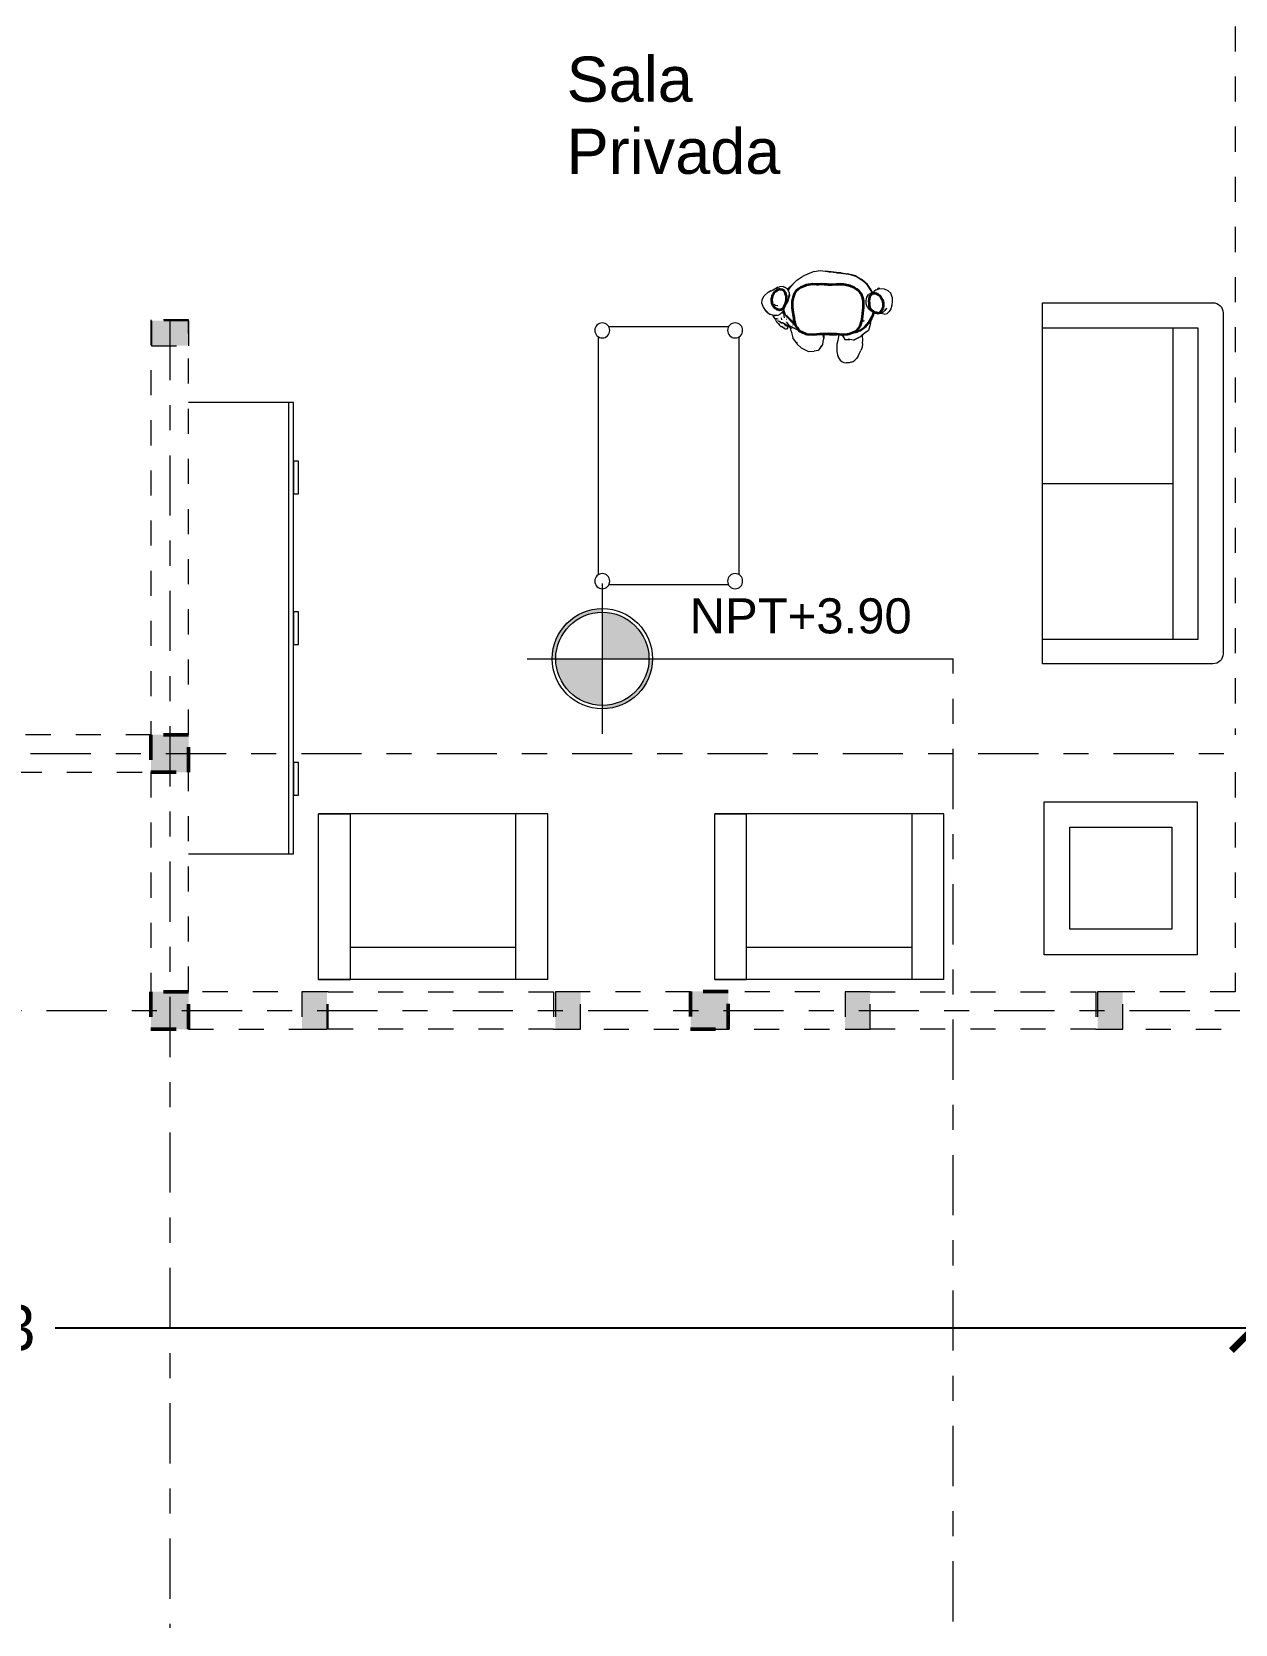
# Model space of a CAD drawing. Header units: millimetres. Extents: x -9559 to 23034, y -7226 to 22400.
# Drawn here: x 275.08 to 279.88, y 37.11 to 43.46 of the extents above; entities that cross this region are included whole.
import ezdxf

# ---------------------------------------------------------------- set-up
doc = ezdxf.new("R2010")
doc.units = ezdxf.units.MM
doc.header["$LTSCALE"] = 0.02
doc.linetypes.add('ACAD_ISO10W100', pattern=[18, 12, -3, 0, -3])
doc.linetypes.add('DASHED2', pattern=[0.375, 0.25, -0.125])
for name, color, linetype, lineweight in [('A-ANNO-DIMS', 251, 'Continuous', 9), ('A-GENM', 255, 'Continuous', 5), ('A-Mueble cocina 2', 255, 'Continuous', 9), ('A-Mueble cocina 4- Habitaciones', 9, 'Continuous', 9), ('G-ANNO-DIMS', 252, 'Continuous', 15), ('G-IMPT', 8, 'Continuous', 9), ('S-GRID', 253, 'ACAD_ISO10W100', 5)]:
    doc.layers.add(name, color=color, linetype=linetype, lineweight=lineweight)
doc.layers.add('IH-PLANO BASE', color=250, linetype='DASHED2', lineweight=5, transparency=0.55)
doc.styles.add('Arial_3', font='arial.ttf', dxfattribs={"height": 0.18})
doc.styles.add('Arial_4', font='arial.ttf', dxfattribs={"height": 0.105})
doc.styles.get("Standard").update_dxf_attribs({"font": 'GOTHIC.TTF'})
doc.dimstyles.get("Standard").update_dxf_attribs({"dimtxt": 0.18, "dimasz": 0.18, "dimexe": 0.18, "dimexo": 0.0625, "dimgap": 0.09, "dimtad": 0, "dimzin": 3, "dimdsep": 46, "dimtxsty": 'Standard', "dimblk": 'ARCHTICK', "dimcen": 0.09, "dimadec": 0, "dimazin": 0, "dimtfac": 1, "dimtofl": 0, "dimtmove": 0, "dimatfit": 3, "dimldrblk": 'ARCHTICK', "dimfxl": 1, "dimtolj": 1, "dimtzin": 0, "dimarcsym": 0})

# ---------------------------------------------------------------- blocks, each defined once
blk = doc.blocks.new('Mesa-Café - 0610 x 0610 x 0610 mm-147556-Nivel 2')
at = {"layer": 'A-Mueble cocina 4- Habitaciones'}
for p, q in [((-0.2867, -0.2098), (-0.2867, 0.4002)), ((-0.2867, 0.4002), (0.3233, 0.4002)), ((0.3233, 0.4002), (0.3233, -0.2098)), ((-0.1851, -0.1082), (-0.1851, 0.2986)), ((-0.1851, 0.2986), (0.2217, 0.2986)), ((0.2217, 0.2986), (0.2217, -0.1082)), ((0.2217, -0.1082), (-0.1851, -0.1082)), ((0.3233, -0.2098), (-0.2867, -0.2098))]:
    blk.add_line(p, q, dxfattribs=at)
blk = doc.blocks.new('Silla-Corbu - Silla-Corbu-147546-Nivel 2')
at = {"layer": 'A-Mueble cocina 4- Habitaciones'}
for p, q in [((0.1162, 0.797), (0.1162, 0.1366)), ((0.1162, 0.797), (0.2432, 0.797)), ((0.1162, 0.797), (0.1162, 0.1366)), ((0.1162, 0.797), (1.0306, 0.797)), ((0.2432, 0.797), (0.2432, 0.67)), ((0.2432, 0.797), (0.9036, 0.797)), ((0.2432, 0.797), (0.2432, 0.1366)), ((0.9036, 0.797), (0.9036, 0.67)), ((0.9036, 0.797), (0.9036, 0.1366)), ((1.0306, 0.797), (0.9036, 0.797)), ((1.0306, 0.797), (1.0306, 0.1366)), ((1.0306, 0.797), (1.0306, 0.1366)), ((0.2432, 0.67), (0.9036, 0.67)), ((0.1162, 0.1366), (0.2432, 0.1366)), ((0.1162, 0.1366), (1.0306, 0.1366)), ((1.0306, 0.1366), (0.9036, 0.1366))]:
    blk.add_line(p, q, dxfattribs=at)
blk = doc.blocks.new('Cómoda - 4 puertas - 1800 x 400 x 400 mm-147548-Nivel 2')
at = {"layer": 'A-Mueble cocina 4- Habitaciones'}
for p, q in [((-1, 0), (-1, -0.418)), ((0.8, -0.418), (0.8, 0)), ((-1, -0.4), (0.8, -0.4)), ((-1, -0.418), (0.8, -0.418)), ((-0.636, -0.418), (-0.766, -0.418)), ((-0.766, -0.418), (-0.766, -0.438)), ((-0.766, -0.418), (-0.766, -0.438)), ((-0.766, -0.438), (-0.636, -0.438)), ((-0.766, -0.438), (-0.636, -0.438)), ((-0.636, -0.438), (-0.636, -0.418)), ((-0.636, -0.438), (-0.636, -0.418)), ((-0.035, -0.418), (-0.165, -0.418)), ((-0.165, -0.418), (-0.165, -0.438)), ((-0.165, -0.418), (-0.165, -0.438)), ((-0.165, -0.438), (-0.035, -0.438)), ((-0.165, -0.438), (-0.035, -0.438)), ((-0.035, -0.438), (-0.035, -0.418)), ((-0.035, -0.438), (-0.035, -0.418)), ((0.566, -0.418), (0.436, -0.418)), ((0.436, -0.418), (0.436, -0.438)), ((0.436, -0.418), (0.436, -0.438)), ((0.436, -0.438), (0.566, -0.438)), ((0.436, -0.438), (0.566, -0.438)), ((0.566, -0.438), (0.566, -0.418)), ((0.566, -0.438), (0.566, -0.418))]:
    blk.add_line(p, q, dxfattribs=at)
blk = doc.blocks.new('Mesa - Cristal y estructura tubular - Mesa - Cristal y estructura tubular-147558-Nivel 2')
at = {"layer": 'A-Mueble cocina 4- Habitaciones'}
for p, q in [((-0.4587, 0.3191), (0.4893, 0.3191)), ((-0.4997, -0.1999), (-0.4997, 0.2781)), ((0.5303, 0.2781), (0.5303, -0.1999)), ((0.4893, -0.2409), (-0.4587, -0.2409))]:
    blk.add_line(p, q, dxfattribs=at)
for centre, start, end in [((-0.4847, 0.3041), 360, 180), ((0.5153, 0.3041), 0, 180), ((-0.4847, 0.3041), 180, 360), ((0.5153, 0.3041), 180, 360), ((-0.4847, -0.2259), 0, 180), ((-0.4847, -0.2259), 180, 0), ((0.5153, -0.2259), 0, 180), ((0.5153, -0.2259), 180, 360)]:
    blk.add_arc(centre, 0.03, start, end, dxfattribs=at)
blk = doc.blocks.new('Female Figure 2 - 01skin_DXF-324356-Nivel 2')
at = {"layer": 'G-IMPT'}
for p, q in [((0.1939, -0.7612), (0.1931, -0.7621)), ((0.1939, -0.7612), (0.1962, -0.7611)), ((0.1975, -0.7612), (0.1962, -0.7611)), ((0.1987, -0.762), (0.1975, -0.7612)), ((0.1987, -0.762), (0.1981, -0.7616)), ((0.1998, -0.7624), (0.1981, -0.7616)), ((0.1914, -0.7645), (0.1913, -0.7652)), ((0.1914, -0.7645), (0.1931, -0.7621)), ((0.1987, -0.7622), (0.199, -0.7625)), ((-0.2264, -0.8685), (-0.2205, -0.8776)), ((-0.2262, -0.8682), (-0.2242, -0.8712)), ((-0.2258, -0.8692), (-0.2237, -0.873)), ((-0.2183, -0.881), (-0.2242, -0.8712)), ((-0.2237, -0.873), (-0.2201, -0.8787)), ((-0.2183, -0.881), (-0.2205, -0.8776)), ((-0.2199, -0.8707), (-0.2202, -0.8697)), ((-0.2199, -0.8707), (-0.2201, -0.8697)), ((-0.2201, -0.8787), (-0.2163, -0.8846)), ((-0.2163, -0.8846), (-0.2116, -0.8943)), ((-0.2085, -0.8842), (-0.2138, -0.8826)), ((-0.2138, -0.8826), (-0.2131, -0.883)), ((-0.2085, -0.8842), (-0.2131, -0.883)), ((-0.2071, -0.8838), (-0.2103, -0.8832)), ((-0.2103, -0.8832), (-0.2089, -0.8835)), ((-0.2042, -0.8842), (-0.2066, -0.8838)), ((-0.1902, -0.8866), (-0.1909, -0.8785)), ((-0.1901, -0.8866), (-0.1909, -0.8785)), ((-0.189, -0.8567), (-0.1847, -0.862)), ((-0.1825, -0.865), (-0.1847, -0.862)), ((-0.1723, -0.8837), (-0.1715, -0.8848)), ((-0.2116, -0.8943), (-0.2105, -0.8957)), ((-0.2059, -0.9006), (-0.2105, -0.8957)), ((-0.1999, -0.8939), (-0.2067, -0.8911)), ((-0.2067, -0.8911), (-0.2034, -0.8924)), ((-0.2036, -0.9029), (-0.2059, -0.9006)), ((-0.2036, -0.9029), (-0.1993, -0.9046)), ((-0.1998, -0.9057), (-0.2033, -0.9015)), ((-0.2024, -0.9027), (-0.2033, -0.9015)), ((-0.2024, -0.9027), (-0.2014, -0.9046)), ((-0.201, -0.9045), (-0.2023, -0.9033)), ((-0.2023, -0.9033), (-0.1993, -0.9046)), ((-0.2014, -0.9046), (-0.2004, -0.9067)), ((-0.1998, -0.9057), (-0.201, -0.9045)), ((-0.2004, -0.9067), (-0.1998, -0.9078)), ((-0.1999, -0.8939), (-0.1957, -0.893)), ((-0.1999, -0.8939), (-0.1986, -0.8942)), ((-0.1999, -0.8939), (-0.1949, -0.8956)), ((-0.1954, -0.9125), (-0.1998, -0.9078)), ((-0.1986, -0.8942), (-0.1957, -0.893)), ((-0.194, -0.9132), (-0.1954, -0.9125)), ((-0.1949, -0.8956), (-0.1885, -0.8977)), ((-0.194, -0.9132), (-0.1923, -0.9141)), ((-0.1915, -0.8967), (-0.1926, -0.9017)), ((-0.1915, -0.8967), (-0.1926, -0.9017)), ((-0.1897, -0.915), (-0.1923, -0.9141)), ((-0.1858, -0.9171), (-0.1897, -0.915)), ((-0.1885, -0.8977), (-0.1847, -0.8991)), ((-0.1871, -0.9161), (-0.1883, -0.915)), ((-0.1847, -0.9181), (-0.1883, -0.915)), ((-0.1881, -0.8988), (-0.186, -0.8997)), ((-0.1881, -0.8988), (-0.1848, -0.9001)), ((-0.1877, -0.898), (-0.1857, -0.9005)), ((-0.1875, -0.8981), (-0.1857, -0.9005)), ((-0.1873, -0.8982), (-0.1857, -0.9005)), ((-0.1864, -0.9167), (-0.1871, -0.9161)), ((-0.187, -0.8993), (-0.186, -0.8997)), ((-0.1866, -0.9002), (-0.1854, -0.9017)), ((-0.1865, -0.9), (-0.1843, -0.9024)), ((-0.1838, -0.9188), (-0.1864, -0.9167)), ((-0.1858, -0.9008), (-0.1843, -0.9024)), ((-0.1847, -0.9181), (-0.1858, -0.9171)), ((-0.1854, -0.9017), (-0.1857, -0.9005)), ((-0.1848, -0.9001), (-0.1814, -0.9021)), ((-0.1847, -0.8991), (-0.1811, -0.9009)), ((-0.1838, -0.9188), (-0.1831, -0.9192)), ((-0.1831, -0.9192), (-0.1821, -0.9198)), ((-0.1821, -0.9198), (-0.1812, -0.9202)), ((-0.1784, -0.9061), (-0.1814, -0.9021)), ((-0.1814, -0.9021), (-0.1767, -0.9085)), ((-0.1814, -0.9021), (-0.1791, -0.9049)), ((-0.1812, -0.9202), (-0.1804, -0.9206)), ((-0.1811, -0.9009), (-0.1781, -0.9026)), ((-0.1804, -0.9206), (-0.1762, -0.9224)), ((-0.1794, -0.9059), (-0.1768, -0.9076)), ((-0.1794, -0.9059), (-0.1779, -0.907)), ((-0.1767, -0.9085), (-0.1791, -0.9049)), ((-0.1773, -0.9072), (-0.1786, -0.9066)), ((-0.1786, -0.9066), (-0.1768, -0.9076)), ((-0.1784, -0.9061), (-0.1767, -0.9085)), ((-0.1773, -0.916), (-0.1783, -0.9158)), ((-0.1781, -0.9026), (-0.1752, -0.9045)), ((-0.1779, -0.907), (-0.1761, -0.9094)), ((-0.1773, -0.9072), (-0.1752, -0.9082)), ((-0.1773, -0.916), (-0.1762, -0.9165)), ((-0.1767, -0.9085), (-0.1761, -0.9094)), ((-0.1762, -0.9224), (-0.1729, -0.9234)), ((-0.1752, -0.9045), (-0.1722, -0.907)), ((-0.1725, -0.9099), (-0.1752, -0.9082)), ((-0.1707, -0.924), (-0.1729, -0.9234)), ((-0.1725, -0.9099), (-0.1698, -0.912)), ((-0.1722, -0.907), (-0.1691, -0.9088)), ((-0.1698, -0.9238), (-0.1707, -0.924)), ((-0.1698, -0.912), (-0.167, -0.9152)), ((-0.1698, -0.9238), (-0.1687, -0.9232)), ((-0.1691, -0.9088), (-0.1667, -0.9108)), ((-0.1687, -0.9224), (-0.1667, -0.9205)), ((-0.1687, -0.9224), (-0.1681, -0.9214)), ((-0.1687, -0.9232), (-0.1681, -0.9214)), ((-0.1659, -0.9102), (-0.1671, -0.9091)), ((-0.1634, -0.9127), (-0.1671, -0.9091)), ((-0.167, -0.9152), (-0.1666, -0.9179)), ((-0.1648, -0.9117), (-0.1667, -0.9108)), ((-0.1667, -0.9205), (-0.1666, -0.9179)), ((-0.1624, -0.9132), (-0.1659, -0.9102)), ((-0.1649, -0.9112), (-0.1659, -0.9102)), ((-0.1659, -0.9102), (-0.1634, -0.9127)), ((-0.1624, -0.9132), (-0.1649, -0.9112)), ((-0.1613, -0.914), (-0.1649, -0.9112)), ((-0.1649, -0.9112), (-0.1634, -0.9125)), ((-0.1634, -0.9127), (-0.1648, -0.9117)), ((-0.1613, -0.914), (-0.1634, -0.9125)), ((-0.1634, -0.9125), (-0.1619, -0.9139)), ((-0.1634, -0.9125), (-0.16, -0.9146)), ((-0.1624, -0.9132), (-0.1634, -0.9127)), ((-0.1589, -0.9136), (-0.1634, -0.9127)), ((-0.1597, -0.9136), (-0.1634, -0.9127)), ((-0.1624, -0.9132), (-0.1613, -0.914)), ((-0.1619, -0.9139), (-0.16, -0.9159)), ((-0.1613, -0.914), (-0.16, -0.9146)), ((-0.16, -0.9159), (-0.1583, -0.9175)), ((-0.1589, -0.9136), (-0.1597, -0.9136)), ((-0.1583, -0.9175), (-0.1566, -0.9189)), ((-0.155, -0.92), (-0.1566, -0.9189)), ((-0.153, -0.9151), (-0.1555, -0.9179)), ((-0.1555, -0.9179), (-0.1554, -0.9177)), ((-0.1535, -0.9151), (-0.1526, -0.9148)), ((-0.1535, -0.9151), (-0.1526, -0.9148)), ((-0.1484, -0.9211), (-0.1512, -0.9214)), ((-0.1484, -0.9211), (-0.1507, -0.9213)), ((-0.1473, -0.9061), (-0.1456, -0.9077)), ((-0.1447, -0.9201), (-0.1453, -0.9204)), ((-0.1416, -0.9183), (-0.1447, -0.9201))]:
    blk.add_line(p, q, dxfattribs=at)
blk = doc.blocks.new('Female Figure 2 - Female Figure 2-324639-Nivel 2')
at = {"layer": 'A-GENM', "lineweight": 35}
for p, q in [((-0.2068, 0.061), (-0.2034, 0.0658)), ((-0.2034, 0.0658), (-0.1972, 0.0708)), ((-0.1972, 0.0708), (-0.1933, 0.0741)), ((-0.1933, 0.0741), (-0.1898, 0.0754)), ((-0.1898, 0.0754), (-0.1819, 0.0776)), ((-0.1817, 0.0775), (-0.1721, 0.0761)), ((-0.1721, 0.0761), (-0.17, 0.0748)), ((-0.17, 0.0748), (-0.1644, 0.0665)), ((-0.1644, 0.0665), (-0.1625, 0.065)), ((-0.1625, 0.065), (-0.162, 0.0639)), ((-0.162, 0.0639), (-0.1618, 0.0602)), ((-0.1238, 0.0603), (-0.1154, 0.0723)), ((-0.1154, 0.0723), (-0.1142, 0.0739)), ((-0.1142, 0.0739), (-0.1129, 0.0747)), ((-0.1129, 0.0747), (-0.1071, 0.0793)), ((-0.1071, 0.0793), (-0.0992, 0.085)), ((-0.0992, 0.085), (-0.0829, 0.0913)), ((-0.0829, 0.0913), (-0.0774, 0.0939)), ((-0.0774, 0.0939), (-0.0694, 0.0952)), ((-0.0694, 0.0952), (-0.0517, 0.0976)), ((-0.0517, 0.0976), (-0.0367, 0.0969)), ((-0.0367, 0.0969), (-0.0274, 0.0968)), ((-0.0274, 0.0968), (-0.0185, 0.0977)), ((-0.0185, 0.0977), (-0.006, 0.097)), ((-0.006, 0.097), (0.0061, 0.0965)), ((0.0061, 0.0965), (0.0095, 0.0953)), ((0.0095, 0.0953), (0.0132, 0.0956)), ((0.0132, 0.0956), (0.0258, 0.0955)), ((0.0258, 0.0955), (0.0428, 0.0969)), ((0.0428, 0.0969), (0.0452, 0.0971)), ((0.0452, 0.0971), (0.0477, 0.0971)), ((0.0477, 0.0971), (0.0677, 0.097)), ((0.0677, 0.097), (0.0712, 0.0963)), ((0.0712, 0.0963), (0.0893, 0.0931)), ((0.0893, 0.0931), (0.0914, 0.0929)), ((0.0914, 0.0929), (0.0943, 0.0918)), ((0.0943, 0.0918), (0.1124, 0.0844)), ((0.1124, 0.0844), (0.1223, 0.0771)), ((0.1223, 0.0771), (0.1296, 0.0728)), ((0.1296, 0.0728), (0.1363, 0.0637)), ((0.1363, 0.0637), (0.1404, 0.0588)), ((-0.2154, 0.0311), (-0.2152, 0.0381)), ((-0.2142, 0.0255), (-0.2154, 0.0311)), ((-0.2152, 0.0381), (-0.2145, 0.0429)), ((-0.2145, 0.0429), (-0.2127, 0.0477)), ((-0.2136, 0.0206), (-0.2142, 0.0255)), ((-0.2122, 0.0162), (-0.2136, 0.0206)), ((-0.2127, 0.0477), (-0.2107, 0.0547)), ((-0.2102, 0.0121), (-0.2122, 0.0162)), ((-0.2107, 0.0547), (-0.2068, 0.061)), ((-0.208, 0.0097), (-0.2102, 0.0121)), ((-0.2054, 0.0055), (-0.208, 0.0097)), ((-0.2021, 0.0016), (-0.2054, 0.0055)), ((-0.2004, 0.0003), (-0.2021, 0.0016)), ((-0.1988, -0.0003), (-0.2004, 0.0003)), ((-0.168, 0.0053), (-0.1731, -0.0017)), ((-0.1619, 0.0174), (-0.1679, 0.0055)), ((-0.1591, 0.0282), (-0.1619, 0.0174)), ((-0.1618, 0.0602), (-0.1585, 0.0491)), ((-0.1585, 0.0326), (-0.1591, 0.0282)), ((-0.1585, 0.0491), (-0.1584, 0.0384)), ((-0.1584, 0.0384), (-0.1585, 0.0326)), ((-0.1327, 0.0082), (-0.1324, 0.0134)), ((-0.1324, 0.0029), (-0.1327, 0.0082)), ((-0.1326, 0.0285), (-0.1306, 0.0403)), ((-0.1324, 0.0134), (-0.1326, 0.0285)), ((-0.1302, -0.0165), (-0.1324, 0.0029)), ((-0.1306, 0.0403), (-0.1292, 0.0455)), ((-0.1292, 0.0455), (-0.1276, 0.0495)), ((-0.1276, 0.0495), (-0.1238, 0.0603)), ((0.1404, 0.0588), (0.1423, 0.0532)), ((0.1423, 0.0532), (0.1463, 0.0424)), ((0.1463, 0.0424), (0.1488, 0.0292)), ((0.149, 0.0041), (0.148, -0.0066)), ((0.1488, 0.0292), (0.1495, 0.0243)), ((0.1495, 0.0243), (0.149, 0.0176)), ((0.149, 0.0176), (0.149, 0.0041)), ((0.1733, 0.0251), (0.1734, 0.0267)), ((0.1737, 0.0234), (0.1733, 0.0251)), ((0.1734, 0.0267), (0.1742, 0.04)), ((0.1746, 0.0111), (0.1737, 0.0234)), ((0.1742, 0.04), (0.1766, 0.0507)), ((0.1759, 0.0035), (0.1746, 0.0111)), ((0.1779, -0.0009), (0.1759, 0.0035)), ((0.1766, 0.0507), (0.1783, 0.0534)), ((0.1783, 0.0534), (0.1819, 0.0556)), ((0.1819, 0.0556), (0.1867, 0.0608)), ((0.1867, 0.0608), (0.1899, 0.0611)), ((0.1899, 0.0611), (0.1983, 0.061)), ((0.1983, 0.061), (0.2093, 0.0555)), ((0.2093, 0.0555), (0.2099, 0.0552)), ((0.2099, 0.0552), (0.2103, 0.0548)), ((0.2103, 0.0548), (0.2136, 0.0514)), ((0.2136, 0.0514), (0.2194, 0.0453)), ((0.2194, 0.0453), (0.2248, 0.0355)), ((0.2271, 0.0015), (0.2246, -0.0044)), ((0.2248, 0.0355), (0.2258, 0.0336)), ((0.2258, 0.0336), (0.2262, 0.0316)), ((0.2262, 0.0316), (0.2289, 0.0222)), ((0.2286, 0.0087), (0.2271, 0.0015)), ((0.2293, 0.0112), (0.2286, 0.0087)), ((0.2289, 0.0222), (0.2294, 0.014)), ((0.2294, 0.014), (0.2293, 0.0112)), ((-0.1952, -0.0035), (-0.1988, -0.0003)), ((-0.193, -0.0044), (-0.1952, -0.0035)), ((-0.188, -0.006), (-0.193, -0.0044)), ((-0.1874, -0.0064), (-0.188, -0.006)), ((-0.1863, -0.0065), (-0.1874, -0.0064)), ((-0.1795, -0.0062), (-0.1863, -0.0065)), ((-0.1747, -0.0034), (-0.1795, -0.0062)), ((-0.1731, -0.0017), (-0.1747, -0.0034)), ((-0.1291, -0.0246), (-0.1302, -0.0165)), ((-0.1267, -0.0378), (-0.1291, -0.0246)), ((-0.1258, -0.0433), (-0.1267, -0.0378)), ((-0.1234, -0.0537), (-0.1258, -0.0433)), ((-0.1191, -0.0691), (-0.1234, -0.0537)), ((0.1436, -0.0457), (0.1358, -0.0706)), ((0.1439, -0.0446), (0.1436, -0.0457)), ((0.144, -0.044), (0.1439, -0.0446)), ((0.1441, -0.0429), (0.144, -0.044)), ((0.1466, -0.0201), (0.1441, -0.0429)), ((0.148, -0.0066), (0.1466, -0.0201)), ((0.1822, -0.006), (0.1779, -0.0009)), ((0.1861, -0.0103), (0.1822, -0.006)), ((0.1898, -0.0118), (0.1861, -0.0103)), ((0.1998, -0.0175), (0.1898, -0.0118)), ((0.2028, -0.0181), (0.1998, -0.0175)), ((0.2081, -0.0195), (0.2028, -0.0181)), ((0.2098, -0.02), (0.2081, -0.0195)), ((0.2113, -0.02), (0.2098, -0.02)), ((0.2129, -0.0194), (0.2113, -0.02)), ((0.2133, -0.0175), (0.2129, -0.0194)), ((0.2151, -0.0169), (0.2133, -0.0175)), ((0.2167, -0.0157), (0.2151, -0.0169)), ((0.2186, -0.0127), (0.2167, -0.0157)), ((0.2216, -0.0084), (0.2186, -0.0127)), ((0.2232, -0.0067), (0.2216, -0.0084)), ((0.2246, -0.0044), (0.2232, -0.0067)), ((-0.1144, -0.0754), (-0.1191, -0.0691)), ((-0.1047, -0.0907), (-0.1144, -0.0754)), ((-0.0817, -0.1017), (-0.1047, -0.0907)), ((-0.0789, -0.1032), (-0.0817, -0.1017)), ((-0.0752, -0.1037), (-0.0789, -0.1032)), ((-0.0474, -0.105), (-0.0752, -0.1037)), ((-0.0236, -0.1029), (-0.0474, -0.105)), ((-0.017, -0.103), (-0.0236, -0.1029)), ((-0.0101, -0.1027), (-0.017, -0.103)), ((0.0098, -0.1015), (-0.0101, -0.1027)), ((0.0283, -0.1027), (0.0098, -0.1015)), ((0.0355, -0.1029), (0.0283, -0.1027)), ((0.0429, -0.103), (0.0355, -0.1029)), ((0.0637, -0.1049), (0.0429, -0.103)), ((0.0867, -0.1041), (0.0637, -0.1049)), ((0.0938, -0.1031), (0.0867, -0.1041)), ((0.1001, -0.1001), (0.0938, -0.1031)), ((0.1194, -0.0921), (0.1001, -0.1001)), ((0.1286, -0.0795), (0.1194, -0.0921)), ((0.1358, -0.0706), (0.1286, -0.0795))]:
    blk.add_line(p, q, dxfattribs=at)
at = {"layer": 'G-IMPT'}
for p, q in [((-0.0954, 0.1258), (-0.0905, 0.1284)), ((-0.0703, 0.1385), (-0.0905, 0.1284)), ((-0.0464, 0.1475), (-0.0703, 0.1385)), ((-0.0692, 0.1393), (-0.0676, 0.1395)), ((-0.0464, 0.1475), (-0.0229, 0.1519)), ((-0.0229, 0.1519), (-0.0012, 0.1493)), ((0.0212, 0.1455), (-0.0017, 0.1486)), ((-0.0017, 0.1486), (0.0217, 0.1444)), ((0.0217, 0.1444), (-0.0012, 0.1493)), ((0.0429, 0.143), (0.0212, 0.1455)), ((0.0417, 0.1415), (0.0274, 0.1429)), ((0.0436, 0.142), (0.0304, 0.1429)), ((0.061, 0.1405), (0.0417, 0.1415)), ((0.0607, 0.1419), (0.0429, 0.143)), ((0.0436, 0.142), (0.0623, 0.1413)), ((0.0607, 0.1419), (0.0861, 0.1386)), ((0.061, 0.1405), (0.0903, 0.1365)), ((0.0623, 0.1413), (0.0888, 0.138)), ((0.1144, 0.1311), (0.0861, 0.1386)), ((0.0888, 0.138), (0.1186, 0.1296)), ((0.1237, 0.1266), (0.0903, 0.1365)), ((0.1237, 0.1266), (0.1144, 0.1311)), ((0.1237, 0.1266), (0.1186, 0.1296)), ((0.1186, 0.1296), (0.1495, 0.1103)), ((0.1186, 0.1296), (0.1451, 0.1139)), ((-0.2311, 0.0642), (-0.246, 0.05)), ((-0.2311, 0.0642), (-0.2154, 0.071)), ((-0.2189, 0.0696), (-0.2311, 0.0642)), ((-0.2311, 0.0642), (-0.2261, 0.0664)), ((-0.2216, 0.0687), (-0.2261, 0.0664)), ((-0.2216, 0.0687), (-0.2191, 0.0701)), ((-0.2191, 0.0701), (-0.2152, 0.0722)), ((-0.2152, 0.0722), (-0.2038, 0.0785)), ((-0.2098, 0.0746), (-0.1909, 0.0844)), ((-0.2098, 0.0746), (-0.2039, 0.0778)), ((-0.2068, 0.061), (-0.2034, 0.0658)), ((-0.1909, 0.0844), (-0.2039, 0.0778)), ((-0.2038, 0.0785), (-0.1979, 0.0812)), ((-0.1972, 0.0708), (-0.2034, 0.0658)), ((-0.1979, 0.0812), (-0.1909, 0.0844)), ((-0.1933, 0.0741), (-0.1972, 0.0708)), ((-0.1898, 0.0754), (-0.1933, 0.0741)), ((-0.1909, 0.0844), (-0.1843, 0.0867)), ((-0.1898, 0.0754), (-0.1819, 0.0776)), ((-0.1703, 0.0876), (-0.1843, 0.0867)), ((-0.1817, 0.0775), (-0.1721, 0.0761)), ((-0.17, 0.0748), (-0.1721, 0.0761)), ((-0.1591, 0.0825), (-0.1703, 0.0876)), ((-0.1703, 0.0876), (-0.1651, 0.0853)), ((-0.1703, 0.0876), (-0.1544, 0.0801)), ((-0.1644, 0.0665), (-0.17, 0.0748)), ((-0.1651, 0.0853), (-0.1544, 0.0801)), ((-0.1625, 0.065), (-0.1644, 0.0665)), ((-0.162, 0.0639), (-0.1625, 0.065)), ((-0.1618, 0.0602), (-0.162, 0.0639)), ((-0.1591, 0.0825), (-0.1544, 0.0801)), ((-0.1478, 0.0693), (-0.1544, 0.0801)), ((-0.1477, 0.0817), (-0.1523, 0.0766)), ((-0.1504, 0.0734), (-0.1469, 0.0783)), ((-0.1447, 0.0806), (-0.1502, 0.0732)), ((-0.1459, 0.0636), (-0.1478, 0.0693)), ((-0.1477, 0.0817), (-0.1321, 0.0973)), ((-0.1469, 0.0783), (-0.1297, 0.0969)), ((-0.1459, 0.0636), (-0.1442, 0.0494)), ((-0.1447, 0.0806), (-0.1297, 0.0969)), ((-0.1151, 0.1122), (-0.1321, 0.0973)), ((-0.1154, 0.0723), (-0.1238, 0.0603)), ((-0.1142, 0.0739), (-0.1154, 0.0723)), ((-0.1151, 0.1122), (-0.0954, 0.1258)), ((-0.1142, 0.0739), (-0.1129, 0.0747)), ((-0.1071, 0.0793), (-0.1129, 0.0747)), ((-0.0992, 0.085), (-0.1071, 0.0793)), ((-0.0829, 0.0913), (-0.0992, 0.085)), ((-0.0774, 0.0939), (-0.0829, 0.0913)), ((-0.0694, 0.0952), (-0.0774, 0.0939)), ((-0.0517, 0.0976), (-0.0694, 0.0952)), ((-0.0367, 0.0969), (-0.0517, 0.0976)), ((-0.0367, 0.0969), (-0.0274, 0.0968)), ((-0.0274, 0.0968), (-0.0185, 0.0977)), ((-0.006, 0.097), (-0.0185, 0.0977)), ((0.0061, 0.0965), (-0.006, 0.097)), ((0.0095, 0.0953), (0.0061, 0.0965)), ((0.0132, 0.0956), (0.0095, 0.0953)), ((0.0258, 0.0955), (0.0132, 0.0956)), ((0.0428, 0.0969), (0.0258, 0.0955)), ((0.0428, 0.0969), (0.0452, 0.0971)), ((0.0452, 0.0971), (0.0477, 0.0971)), ((0.0677, 0.097), (0.0477, 0.0971)), ((0.0677, 0.097), (0.0712, 0.0963)), ((0.0712, 0.0963), (0.0893, 0.0931)), ((0.0893, 0.0931), (0.0914, 0.0929)), ((0.0914, 0.0929), (0.0943, 0.0918)), ((0.0943, 0.0918), (0.1124, 0.0844)), ((0.1223, 0.0771), (0.1124, 0.0844)), ((0.1296, 0.0728), (0.1223, 0.0771)), ((0.1237, 0.1266), (0.1413, 0.1165)), ((0.1363, 0.0637), (0.1296, 0.0728)), ((0.1363, 0.0637), (0.1404, 0.0588)), ((0.1495, 0.1103), (0.1413, 0.1165)), ((0.1669, 0.0925), (0.1451, 0.1139)), ((0.1657, 0.0955), (0.1451, 0.1139)), ((0.1495, 0.1103), (0.1451, 0.1139)), ((0.1495, 0.1103), (0.1632, 0.0979)), ((0.1806, 0.0737), (0.1632, 0.0979)), ((0.1817, 0.0718), (0.1657, 0.0955)), ((0.1808, 0.0696), (0.1669, 0.0925)), ((0.1854, 0.0617), (0.1806, 0.0737)), ((0.1837, 0.0612), (0.1808, 0.0696)), ((0.1854, 0.0616), (0.1817, 0.0718)), ((0.1882, 0.0637), (0.1865, 0.0612)), ((0.2008, 0.0742), (0.1882, 0.0637)), ((0.2008, 0.0742), (0.2161, 0.0793)), ((0.2161, 0.0793), (0.2326, 0.0787)), ((0.2326, 0.0787), (0.2479, 0.0722)), ((0.2479, 0.0722), (0.2591, 0.0604)), ((-0.2546, 0.0199), (-0.2535, 0.0353)), ((-0.2546, 0.0199), (-0.2502, 0.0057)), ((-0.2535, 0.0353), (-0.246, 0.05)), ((-0.2502, 0.0057), (-0.242, -0.0067)), ((-0.2156, 0.0321), (-0.2152, 0.0436)), ((-0.2154, 0.0311), (-0.2156, 0.0321)), ((-0.2154, 0.0325), (-0.2152, 0.0436)), ((-0.2154, 0.0311), (-0.2152, 0.0381)), ((-0.2154, 0.0311), (-0.2142, 0.0255)), ((-0.2152, 0.0381), (-0.2145, 0.0429)), ((-0.2127, 0.0477), (-0.2145, 0.0429)), ((-0.2142, 0.0255), (-0.2136, 0.0206)), ((-0.2122, 0.0162), (-0.2136, 0.0206)), ((-0.2107, 0.0547), (-0.2127, 0.0477)), ((-0.2122, 0.0162), (-0.2102, 0.0121)), ((-0.2068, 0.061), (-0.2107, 0.0547)), ((-0.2102, 0.0121), (-0.208, 0.0097)), ((-0.208, 0.0097), (-0.2054, 0.0055)), ((-0.2065, 0.0166), (-0.2002, 0.0123)), ((-0.2021, 0.0016), (-0.2054, 0.0055)), ((-0.2004, 0.0003), (-0.2021, 0.0016)), ((-0.2004, 0.0003), (-0.1988, -0.0003)), ((-0.1931, 0.01), (-0.2002, 0.0123)), ((-0.1931, 0.01), (-0.1947, 0.0104)), ((-0.1913, 0.0101), (-0.1931, 0.01)), ((-0.1731, -0.0017), (-0.168, 0.0053)), ((-0.1692, -0.0097), (-0.1647, 0.002)), ((-0.1515, 0.0287), (-0.1686, 0.0068)), ((-0.1592, 0.018), (-0.1686, 0.0068)), ((-0.1577, 0.0187), (-0.1679, 0.0054)), ((-0.1619, 0.0174), (-0.1679, 0.0055)), ((-0.1636, 0.0159), (-0.1679, 0.0054)), ((-0.1648, 0.0095), (-0.1647, 0.002)), ((-0.1619, 0.0174), (-0.1591, 0.0282)), ((-0.1618, 0.0602), (-0.1585, 0.0491)), ((-0.1515, 0.0287), (-0.1592, 0.018)), ((-0.1579, 0.0363), (-0.1591, 0.0282)), ((-0.1591, 0.0282), (-0.1585, 0.0326)), ((-0.1585, 0.0491), (-0.1584, 0.0384)), ((-0.1584, 0.0384), (-0.1585, 0.0326)), ((-0.1579, 0.0363), (-0.1582, 0.0353)), ((-0.1515, 0.0287), (-0.1577, 0.0187)), ((-0.1515, 0.0287), (-0.1489, 0.0335)), ((-0.1489, 0.0335), (-0.1456, 0.0555)), ((-0.1489, 0.0335), (-0.1442, 0.0494)), ((-0.1489, 0.0335), (-0.147, 0.0414)), ((-0.147, 0.0414), (-0.1456, 0.0555)), ((-0.1324, 0.0134), (-0.1327, 0.0082)), ((-0.1327, 0.0082), (-0.1324, 0.0029)), ((-0.1306, 0.0403), (-0.1326, 0.0285)), ((-0.1324, 0.0134), (-0.1326, 0.0285)), ((-0.1302, -0.0165), (-0.1324, 0.0029)), ((-0.1292, 0.0455), (-0.1306, 0.0403)), ((-0.1276, 0.0495), (-0.1292, 0.0455)), ((-0.1276, 0.0495), (-0.1238, 0.0603)), ((0.1423, 0.0532), (0.1404, 0.0588)), ((0.1463, 0.0424), (0.1423, 0.0532)), ((0.1463, 0.0424), (0.1488, 0.0292)), ((0.149, 0.0041), (0.148, -0.0066)), ((0.1488, 0.0292), (0.1495, 0.0243)), ((0.149, 0.0176), (0.1495, 0.0243)), ((0.149, 0.0041), (0.149, 0.0176)), ((0.1608, 0.0318), (0.1635, 0.0447)), ((0.1615, 0.0186), (0.1608, 0.0318)), ((0.1655, 0.0066), (0.1615, 0.0186)), ((0.1635, 0.0447), (0.1706, 0.0554)), ((0.1655, 0.0066), (0.1729, -0.004)), ((0.1824, 0.061), (0.1706, 0.0554)), ((0.1734, 0.0267), (0.1733, 0.0251)), ((0.1733, 0.0251), (0.1737, 0.0234)), ((0.1742, 0.04), (0.1734, 0.0267)), ((0.1737, 0.0234), (0.1746, 0.0111)), ((0.1766, 0.0507), (0.1742, 0.04)), ((0.1746, 0.0111), (0.1759, 0.0035)), ((0.1759, 0.0035), (0.1779, -0.0009)), ((0.1783, 0.0534), (0.1766, 0.0507)), ((0.1819, 0.0556), (0.1783, 0.0534)), ((0.1819, 0.0556), (0.1867, 0.0608)), ((0.1824, 0.061), (0.185, 0.0613)), ((0.1985, 0.0611), (0.185, 0.0613)), ((0.1867, 0.0608), (0.1899, 0.0611)), ((0.1983, 0.061), (0.1899, 0.0611)), ((0.2093, 0.0555), (0.1983, 0.061)), ((0.2101, 0.0552), (0.1985, 0.0611)), ((0.2093, 0.0555), (0.2099, 0.0552)), ((0.2099, 0.0552), (0.2103, 0.0548)), ((0.2101, 0.0552), (0.2122, 0.0535)), ((0.2136, 0.0514), (0.2103, 0.0548)), ((0.2176, 0.0487), (0.2122, 0.0535)), ((0.2194, 0.0453), (0.2136, 0.0514)), ((0.2176, 0.0487), (0.216, 0.0494)), ((0.2194, 0.0453), (0.2248, 0.0355)), ((0.2246, -0.0044), (0.2271, 0.0015)), ((0.2258, 0.0336), (0.2248, 0.0355)), ((0.2258, 0.0336), (0.2262, 0.0316)), ((0.2262, 0.0316), (0.2289, 0.0222)), ((0.2286, 0.0087), (0.2271, 0.0015)), ((0.2286, 0.0087), (0.2293, 0.0112)), ((0.2294, 0.014), (0.2289, 0.0222)), ((0.2293, 0.0112), (0.2294, 0.014)), ((0.2357, -0.0056), (0.2428, 0.0013)), ((0.2428, 0.0013), (0.2396, -0.0033)), ((0.2643, 0.0449), (0.2591, 0.0604)), ((0.2638, 0.013), (0.2598, -0.001)), ((0.2653, 0.0286), (0.2638, 0.013)), ((0.2643, 0.0449), (0.2653, 0.0286)), ((-0.242, -0.0067), (-0.2317, -0.0164)), ((-0.2317, -0.0164), (-0.2398, -0.0087)), ((-0.2308, -0.0179), (-0.2398, -0.0087)), ((-0.2308, -0.0179), (-0.2212, -0.024)), ((-0.2113, -0.0271), (-0.2212, -0.024)), ((-0.2008, -0.0279), (-0.2113, -0.0271)), ((-0.2078, -0.0274), (-0.2046, -0.0281)), ((-0.1978, -0.0282), (-0.2046, -0.0281)), ((-0.2008, -0.0279), (-0.1902, -0.0262)), ((-0.1952, -0.0035), (-0.1988, -0.0003)), ((-0.1959, -0.0272), (-0.1978, -0.0282)), ((-0.1952, -0.0035), (-0.193, -0.0044)), ((-0.193, -0.0044), (-0.188, -0.006)), ((-0.1902, -0.0262), (-0.1807, -0.0215)), ((-0.188, -0.006), (-0.1874, -0.0064)), ((-0.1874, -0.0064), (-0.1863, -0.0065)), ((-0.1863, -0.0065), (-0.1795, -0.0062)), ((-0.1769, -0.0181), (-0.1807, -0.0215)), ((-0.1795, -0.0062), (-0.1747, -0.0034)), ((-0.1692, -0.0097), (-0.1769, -0.0181)), ((-0.1747, -0.0034), (-0.1731, -0.0017)), ((-0.1705, -0.011), (-0.1666, -0.037)), ((-0.1662, -0.0108), (-0.1681, -0.0067)), ((-0.1601, -0.0295), (-0.1677, -0.0057)), ((-0.1661, -0.0108), (-0.1677, -0.0075)), ((-0.1601, -0.0295), (-0.1283, -0.0616)), ((-0.1444, -0.0699), (-0.157, -0.0535)), ((-0.1546, -0.0308), (-0.156, -0.0266)), ((-0.1559, -0.0322), (-0.1553, -0.0331)), ((-0.1546, -0.0308), (-0.1236, -0.0594)), ((-0.1539, -0.0356), (-0.1545, -0.0344)), ((-0.1291, -0.0246), (-0.1302, -0.0165)), ((-0.1267, -0.0378), (-0.1291, -0.0246)), ((-0.1283, -0.0616), (-0.1204, -0.0662)), ((-0.1258, -0.0433), (-0.1267, -0.0378)), ((-0.1234, -0.0537), (-0.1258, -0.0433)), ((-0.1236, -0.0594), (-0.1214, -0.0607)), ((-0.1234, -0.0537), (-0.1191, -0.0691)), ((0.1358, -0.0706), (0.1436, -0.0457)), ((0.1436, -0.0457), (0.1439, -0.0446)), ((0.1439, -0.0446), (0.144, -0.044)), ((0.144, -0.044), (0.1441, -0.0429)), ((0.1531, -0.0491), (0.144, -0.0533)), ((0.1441, -0.0429), (0.1466, -0.0201)), ((0.148, -0.0066), (0.1466, -0.0201)), ((0.1546, -0.073), (0.171, -0.0534)), ((0.1565, -0.0725), (0.1745, -0.0505)), ((0.1615, -0.0725), (0.1807, -0.0492)), ((0.1652, -0.0639), (0.1808, -0.0342)), ((0.1652, -0.0639), (0.1743, -0.0481)), ((0.1779, -0.0594), (0.1697, -0.0884)), ((0.1841, -0.0127), (0.1729, -0.004)), ((0.1743, -0.052), (0.1834, -0.0317)), ((0.1745, -0.0505), (0.1841, -0.0291)), ((0.1761, -0.0447), (0.1808, -0.0342)), ((0.1779, -0.0009), (0.1822, -0.006)), ((0.1779, -0.0594), (0.1807, -0.0492)), ((0.1807, -0.0492), (0.19, -0.0279)), ((0.1861, -0.0103), (0.1822, -0.006)), ((0.1834, -0.0083), (0.1898, -0.0118)), ((0.1834, -0.0083), (0.1861, -0.0103)), ((0.188, -0.0145), (0.1834, -0.0317)), ((0.1841, -0.0127), (0.2081, -0.0195)), ((0.1841, -0.0127), (0.1924, -0.0166)), ((0.1841, -0.0127), (0.199, -0.0171)), ((0.1846, -0.0269), (0.1841, -0.0291)), ((0.1898, -0.0118), (0.1861, -0.0103)), ((0.1898, -0.0118), (0.1998, -0.0175)), ((0.192, -0.0164), (0.19, -0.0279)), ((0.199, -0.0171), (0.1924, -0.0166)), ((0.1924, -0.0166), (0.2019, -0.0184)), ((0.1924, -0.0166), (0.1978, -0.0173)), ((0.2098, -0.02), (0.1978, -0.0173)), ((0.199, -0.0171), (0.1998, -0.0175)), ((0.2028, -0.0181), (0.1998, -0.0175)), ((0.2019, -0.0184), (0.2106, -0.0179)), ((0.2081, -0.0195), (0.2028, -0.0181)), ((0.2079, -0.0177), (0.214, -0.0158)), ((0.2098, -0.02), (0.2081, -0.0195)), ((0.2098, -0.02), (0.2113, -0.02)), ((0.2106, -0.0179), (0.214, -0.0158)), ((0.2113, -0.02), (0.2129, -0.0194)), ((0.2133, -0.0175), (0.2129, -0.0194)), ((0.2133, -0.0175), (0.2151, -0.0169)), ((0.2136, -0.0192), (0.2218, -0.0182)), ((0.2151, -0.0169), (0.2167, -0.0157)), ((0.2184, -0.0201), (0.216, -0.019)), ((0.219, -0.0122), (0.2167, -0.0157)), ((0.2167, -0.0157), (0.2186, -0.0127)), ((0.2326, -0.0222), (0.2184, -0.0201)), ((0.2216, -0.0084), (0.2186, -0.0127)), ((0.2232, -0.0067), (0.2216, -0.0084)), ((0.2291, -0.0146), (0.2218, -0.0182)), ((0.2232, -0.0067), (0.2246, -0.0044)), ((0.2352, -0.0087), (0.2291, -0.0146)), ((0.2326, -0.0222), (0.2442, -0.0196)), ((0.2396, -0.0033), (0.2352, -0.0087)), ((0.2532, -0.0123), (0.2442, -0.0196)), ((0.2598, -0.001), (0.2532, -0.0123)), ((-0.1147, -0.085), (-0.1444, -0.0699)), ((-0.138, -0.0909), (-0.1413, -0.0774)), ((-0.138, -0.0909), (-0.1319, -0.1167)), ((-0.1204, -0.1312), (-0.1319, -0.1167)), ((-0.1191, -0.0691), (-0.1144, -0.0754)), ((-0.1069, -0.0872), (-0.1147, -0.085)), ((-0.1144, -0.0754), (-0.1047, -0.0907)), ((-0.1047, -0.0907), (-0.0817, -0.1017)), ((-0.0817, -0.1017), (-0.0789, -0.1032)), ((-0.0789, -0.1032), (-0.0752, -0.1037)), ((-0.0474, -0.105), (-0.0752, -0.1037)), ((-0.0236, -0.1029), (-0.0474, -0.105)), ((-0.0274, -0.1033), (-0.0059, -0.1056)), ((-0.0236, -0.1029), (-0.017, -0.103)), ((-0.017, -0.103), (-0.0101, -0.1027)), ((-0.0104, -0.1029), (0.0192, -0.1047)), ((-0.0101, -0.1027), (0.0098, -0.1015)), ((0.0104, -0.1019), (-0.0101, -0.1027)), ((-0.01, -0.1324), (-0.0084, -0.1194)), ((-0.0084, -0.1194), (-0.0099, -0.1052)), ((-0.0092, -0.1053), (-0.0088, -0.1106)), ((-0.0088, -0.1106), (-0.0084, -0.1194)), ((-0.0079, -0.1054), (-0.0084, -0.1194)), ((0.0166, -0.1069), (-0.0059, -0.1056)), ((0.0098, -0.1015), (0.0283, -0.1027)), ((0.0104, -0.1019), (0.0283, -0.1027)), ((0.0166, -0.1069), (0.043, -0.1055)), ((0.0192, -0.1047), (0.0507, -0.1043)), ((0.0283, -0.1027), (0.0355, -0.1029)), ((0.0355, -0.1029), (0.0429, -0.103)), ((0.0429, -0.103), (0.0637, -0.1049)), ((0.0585, -0.1044), (0.043, -0.1055)), ((0.0511, -0.112), (0.0477, -0.1281)), ((0.0507, -0.1043), (0.0552, -0.1041)), ((0.0522, -0.1049), (0.0511, -0.112)), ((0.0618, -0.1047), (0.0632, -0.1065)), ((0.0619, -0.1047), (0.0628, -0.1058)), ((0.0713, -0.1124), (0.0632, -0.1065)), ((0.0635, -0.1067), (0.0673, -0.1112)), ((0.0637, -0.1049), (0.0867, -0.1041)), ((0.0645, -0.1067), (0.0713, -0.1124)), ((0.0673, -0.1112), (0.0758, -0.124)), ((0.0758, -0.124), (0.0952, -0.1233)), ((0.0867, -0.1041), (0.0938, -0.1031)), ((0.1104, -0.126), (0.0896, -0.1226)), ((0.0896, -0.1226), (0.0952, -0.1233)), ((0.0938, -0.1031), (0.1001, -0.1001)), ((0.1194, -0.0921), (0.1001, -0.1001)), ((0.1009, -0.0997), (0.1082, -0.0987)), ((0.136, -0.0902), (0.1082, -0.0987)), ((0.1104, -0.126), (0.1171, -0.1229)), ((0.1121, -0.0971), (0.1249, -0.0946)), ((0.1347, -0.1148), (0.113, -0.1247)), ((0.113, -0.1247), (0.1181, -0.1226)), ((0.1326, -0.0892), (0.1165, -0.0932)), ((0.1347, -0.1148), (0.1181, -0.1226)), ((0.1286, -0.0795), (0.1194, -0.0921)), ((0.1331, -0.0884), (0.1194, -0.0921)), ((0.1216, -0.1208), (0.1347, -0.1148)), ((0.1249, -0.0946), (0.1481, -0.0827)), ((0.1286, -0.0795), (0.1358, -0.0706)), ((0.157, -0.0731), (0.1326, -0.0892)), ((0.1331, -0.0884), (0.1565, -0.0725)), ((0.1347, -0.1148), (0.1395, -0.1125)), ((0.136, -0.0902), (0.1615, -0.0725)), ((0.1598, -0.0947), (0.1395, -0.1125)), ((0.1697, -0.0884), (0.1452, -0.1064)), ((0.1598, -0.0947), (0.1452, -0.1064)), ((0.1464, -0.1094), (0.146, -0.1068)), ((0.1475, -0.125), (0.1464, -0.1094)), ((0.147, -0.1403), (0.1475, -0.125)), ((0.1481, -0.0827), (0.1499, -0.081)), ((0.1499, -0.081), (0.1511, -0.0797)), ((0.157, -0.0731), (0.1606, -0.0686)), ((0.1607, -0.0686), (0.1615, -0.0676)), ((-0.1151, -0.1389), (-0.1204, -0.1312)), ((-0.119, -0.1332), (-0.1162, -0.1406)), ((-0.118, -0.1347), (-0.1162, -0.1406)), ((-0.1178, -0.1352), (-0.1162, -0.1406)), ((-0.1162, -0.1406), (-0.0987, -0.1572)), ((-0.1161, -0.135), (-0.1151, -0.1389)), ((-0.0987, -0.1572), (-0.0692, -0.1715)), ((-0.0692, -0.1715), (-0.0469, -0.1703)), ((-0.03, -0.1684), (-0.0469, -0.1703)), ((-0.021, -0.1559), (-0.03, -0.1684)), ((-0.0204, -0.1505), (-0.0235, -0.1592)), ((-0.0235, -0.1592), (-0.0168, -0.1518)), ((-0.0168, -0.1518), (-0.0122, -0.1433)), ((-0.0122, -0.1433), (-0.01, -0.1324)), ((0.0446, -0.1425), (0.0433, -0.1568)), ((0.0433, -0.1568), (0.044, -0.1711)), ((0.044, -0.1711), (0.0467, -0.1846)), ((0.0477, -0.1281), (0.0446, -0.1425)), ((0.0467, -0.1846), (0.0511, -0.1964)), ((0.0467, -0.1846), (0.0472, -0.1862)), ((0.0467, -0.1846), (0.0515, -0.1977)), ((0.0472, -0.1862), (0.0515, -0.1977)), ((0.1288, -0.1898), (0.1222, -0.199)), ((0.1288, -0.1898), (0.1349, -0.179)), ((0.1349, -0.179), (0.1403, -0.1675)), ((0.1445, -0.1547), (0.1403, -0.1675)), ((0.147, -0.1403), (0.1445, -0.1547)), ((0.0511, -0.1964), (0.0515, -0.1977)), ((0.0515, -0.1977), (0.0571, -0.2065)), ((0.0571, -0.2065), (0.0637, -0.2122)), ((0.0637, -0.2122), (0.072, -0.2156)), ((0.072, -0.2156), (0.0825, -0.2174)), ((0.0929, -0.2175), (0.0825, -0.2174)), ((0.1016, -0.2149), (0.0929, -0.2175)), ((0.1016, -0.2149), (0.1086, -0.2115)), ((0.1086, -0.2115), (0.1155, -0.2062)), ((0.1222, -0.199), (0.1155, -0.2062))]:
    blk.add_line(p, q, dxfattribs=at)
blk.add_blockref('Female Figure 2 - 01skin_DXF-324356-Nivel 2', (0.0147, 0.8415))
blk = doc.blocks.new('Hormigón-Cuadrado-Pilar - Columna 15x15-644438-Nivel 2')
at = {"layer": 'IH-PLANO BASE'}
blk.add_hatch(color=256, dxfattribs=at).paths.add_polyline_path([(0.075, -0.075), (0.075, 0.075), (-0.075, 0.075), (-0.075, -0.075)])
at = {"layer": 'IH-PLANO BASE', "lineweight": 50}
for p, q in [((0.075, 0.075), (-0.075, 0.075)), ((-0.075, 0.075), (-0.075, -0.075)), ((0.075, -0.075), (0.075, 0.075)), ((-0.075, -0.075), (0.075, -0.075))]:
    blk.add_line(p, q, dxfattribs=at)
blk = doc.blocks.new('Jamba')
at = {"layer": 'IH-PLANO BASE', "transparency": 33554687}
h = blk.add_hatch(color=256, dxfattribs=at)
h.dxf.hatch_style = 1
h.paths.add_polyline_path([(-0.0508, -0.075), (0.0492, -0.075), (0.0492, 0.075), (-0.0508, 0.075)])
at = {"layer": 'IH-PLANO BASE'}
blk.add_lwpolyline([(0.0492, 0.075), (-0.0508, 0.075), (-0.0508, -0.075), (0.0492, -0.075)], close=True, dxfattribs=at)
blk = doc.blocks.new('A$C6B5E72BD')
at = {"layer": 'A-Mueble cocina 2', "linetype": 'Continuous'}
for p, q in [((100, 519.9), (1342.5, 519.9)), ((720.5, 0), (720.5, 519.9))]:
    blk.add_line(p, q, dxfattribs=at)
blk.add_lwpolyline([(40, 720), (1400, 720, -0.414214), (1440, 680), (1440, 0), (0, 0), (0, 680, -0.414214)], format="xyb", close=True, dxfattribs=at)
blk.add_lwpolyline([(100, 0), (100, 619.9), (1342.5, 619.9), (1342.5, 0)], dxfattribs=at)
blk = doc.blocks.new('Cotas de elevación - Cota de elevación - Destino rellenado-10655-Nivel 1')
at = {"transparency": 33554572}
h = blk.add_hatch(color=256, dxfattribs=at)
h.dxf.hatch_style = 1
h.paths.add_polyline_path([(0.002, 0), (0.001859, 0, -0.414214), (0, -0.001859), (0, -0.002, 0.414214)])
h.paths.add_polyline_path([(0, 0.001859), (0, 0.002, 0.414214), (-0.002, 0), (-0.001859, 0, -0.414214)])
h = blk.add_hatch(color=256, dxfattribs=at)
h.dxf.hatch_style = 1
h.paths.add_polyline_path([(0, 0), (-0.001859, 0, 0.414214), (0, -0.001859)])
h.paths.add_polyline_path([(0, 0.001859), (0, 0), (0.001859, 0, 0.414214)])
at = {"layer": 'G-ANNO-DIMS', "lineweight": 20}
h = blk.add_hatch(dxfattribs=at)
h.set_pattern_fill('AR-B88', color=256, scale=0.1)
h.paths.add_polyline_path([(0, 0.001859), (0, 0), (0.001859, 0, 0.414214)])
h.paths.add_polyline_path([(0, 0), (-0.001859, 0, 0.414214), (0, -0.001859)])
h.paths.add_polyline_path([(0.002, 0), (0.001859, 0, -0.414214), (0, -0.001859), (0, -0.002, 0.414214)])
h.paths.add_polyline_path([(0, 0.001859), (0, 0.002, 0.414214), (-0.002, 0), (-0.001859, 0, -0.414214)])
for p, q in [((0, -0.003), (0, 0.003)), ((-0.003, 0), (0.014, 0))]:
    blk.add_line(p, q, dxfattribs=at)
for radius in [0.002, 0.001859]:
    blk.add_circle((0, 0), radius, dxfattribs=at)
blk = doc.blocks.new('_ArchTick')
at = {"color": 0, "linetype": 'ByBlock', "const_width": 0.15}
blk.add_lwpolyline([(-0.5, -0.5), (0.5, 0.5)], dxfattribs=at)
blk = doc.blocks.new('*D517')
at = {"layer": 'A-ANNO-DIMS', "color": 0, "lineweight": -2, "transparency": 16777216}
for p, q in [((269.6307, 38.3877), (269.6307, 38.1111)), ((279.9557, 38.3877), (279.9557, 38.1111)), ((269.6307, 38.2911), (274.4134, 38.2911)), ((279.9557, 38.2911), (275.1731, 38.2911))]:
    blk.add_line(p, q, dxfattribs=at)
at = {"layer": 'A-ANNO-DIMS', "color": 0, "lineweight": -2, "transparency": 16777216, "xscale": 0.18, "yscale": 0.18, "zscale": 0.18, "rotation": 180}
blk.add_blockref('_ArchTick', (269.6307, 38.2911), dxfattribs=at)
at = {"layer": 'A-ANNO-DIMS', "color": 0, "lineweight": -2, "transparency": 16777216, "xscale": 0.18, "yscale": 0.18, "zscale": 0.18}
blk.add_blockref('_ArchTick', (279.9557, 38.2911), dxfattribs=at)
at = {"layer": 'A-ANNO-DIMS', "color": 0, "transparency": 16777216, "insert": (274.7932, 38.2911), "char_height": 0.18, "width": 2.56069, "attachment_point": 5}
blk.add_mtext('\\A1;10.33', dxfattribs=at)

msp = doc.modelspace()

# ---------------------------------------------------------------- linework, layer by layer
at = {"layer": 'IH-PLANO BASE'}
for p, q in [((279.8807, 43.8824), (279.8807, 40.6574)), ((275.5557, 42.3114), (275.5557, 40.6574)), ((275.7057, 42.3114), (275.5557, 42.3114)), ((275.7057, 40.6574), (275.7057, 42.3114)), ((275.5557, 40.6574), (274.8201, 40.6574)), ((274.8201, 40.5074), (275.5557, 40.5074)), ((275.5557, 40.5074), (275.5557, 39.6324)), ((275.7057, 39.6324), (275.7057, 40.5074)), ((279.8807, 40.5074), (279.8807, 39.6324)), ((276.262, 39.6324), (275.7057, 39.6324)), ((276.262, 39.4824), (276.262, 39.6324)), ((276.262, 39.6324), (277.162, 39.6324)), ((277.7083, 39.6324), (277.162, 39.6324)), ((277.162, 39.6324), (277.162, 39.4824)), ((278.4245, 39.6324), (277.8583, 39.6324)), ((278.4245, 39.4824), (278.4245, 39.6324)), ((278.4245, 39.6324), (279.3245, 39.6324)), ((279.8807, 39.6324), (279.3245, 39.6324)), ((279.3245, 39.6324), (279.3245, 39.4824)), ((275.7057, 39.4824), (276.262, 39.4824)), ((277.162, 39.4824), (276.262, 39.4824)), ((277.162, 39.4824), (278.4245, 39.4824)), ((279.3245, 39.4824), (278.4245, 39.4824)), ((279.3245, 39.4824), (279.8807, 39.4824))]:
    msp.add_line(p, q, dxfattribs=at)
at = {"layer": 'S-GRID'}
for p, q in [((275.6307, 42.3114), (275.6307, 37.096)), ((278.7557, 37.121), (278.7557, 40.9603)), ((268.0557, 40.5824), (281.5632, 40.5824)), ((267.5794, 39.5574), (282.0648, 39.5574))]:
    msp.add_line(p, q, dxfattribs=at)

# ---------------------------------------------------------------- block references
at = {"layer": 'IH-PLANO BASE'}
for name, p in [('Female Figure 2 - Female Figure 2-324639-Nivel 2', (278.2478, 42.3574)), ('Hormigón-Cuadrado-Pilar - Columna 15x15-644438-Nivel 2', (275.6307, 40.5824)), ('Mesa-Café - 0610 x 0610 x 0610 mm-147556-Nivel 2', (279.406, 39.9899)), ('Hormigón-Cuadrado-Pilar - Columna 15x15-644438-Nivel 2', (275.6307, 39.5574)), ('Jamba', (276.209, 39.5574)), ('Jamba', (277.2202, 39.5574)), ('Hormigón-Cuadrado-Pilar - Columna 15x15-644438-Nivel 2', (277.7833, 39.5585)), ('Jamba', (278.3753, 39.5574)), ('Jamba', (279.3828, 39.5574))]:
    msp.add_blockref(name, p, dxfattribs=at)
at = {"layer": 'IH-PLANO BASE', "linetype": 'Continuous', "xscale": 0.001, "yscale": 0.001, "zscale": 0.001, "rotation": 270}
msp.add_blockref('A$C6B5E72BD', (279.1123, 42.38), dxfattribs=at)
at = {"layer": 'IH-PLANO BASE'}
for name, p, rotation in [('Jamba', (275.6324, 42.2594), 90), ('Mesa - Cristal y estructura tubular - Mesa - Cristal y estructura tubular-147558-Nivel 2', (277.6602, 41.7545), 89.9999999999999), ('Cómoda - 4 puertas - 1800 x 400 x 400 mm-147548-Nivel 2', (275.7057, 41.1824), 89.99999999999984), ('Silla-Corbu - Silla-Corbu-147546-Nivel 2', (277.2551, 40.4782), 180), ('Silla-Corbu - Silla-Corbu-147546-Nivel 2', (278.8351, 40.4782), 180)]:
    msp.add_blockref(name, p, dxfattribs=dict(at, rotation=rotation))
at = {"layer": 'IH-PLANO BASE', "xscale": 99.99999999999993, "yscale": 99.99999999999993, "zscale": 99.99999999999993}
msp.add_blockref('Cotas de elevación - Cota de elevación - Destino rellenado-10655-Nivel 1', (277.3564, 40.9603), dxfattribs=at)

# ---------------------------------------------------------------- texts
at = {"layer": 'IH-PLANO BASE', "insert": (277.214, 43.362), "char_height": 0.18, "width": 0.691455, "attachment_point": 1, "style": 'Arial_3', "bg_fill": 3, "box_fill_scale": 1.25, "bg_fill_color": 256, "bg_fill_true_color": 13158600, "bg_fill_transparency": 0}
msp.add_mtext('Sala ', dxfattribs=at)

# ---------------------------------------------------------------- dimensions: what is measured, and where the dimension line sits
at = {"layer": 'A-ANNO-DIMS'}
dim = msp.add_linear_dim(base=(279.9557270414, 38.2911366184), p1=(269.6307270414, 38.4502356442), p2=(279.9557270414, 38.4502356442), dimstyle='Standard', dxfattribs=at)
dim.commit()
dim.dimension.update_dxf_attribs({"geometry": '*D517', "text_midpoint": (274.7932270414, 38.2911366184)})

# ---------------------------------------------------------------- next in the draw order: texts
at = {"layer": 'IH-PLANO BASE', "insert": (277.214, 43.0742), "char_height": 0.18, "width": 1.04019, "attachment_point": 1, "style": 'Arial_3', "bg_fill": 3, "box_fill_scale": 1.25, "bg_fill_color": 256, "bg_fill_true_color": 13158600, "bg_fill_transparency": 0}
msp.add_mtext('Privada', dxfattribs=at)
at = {"layer": 'IH-PLANO BASE', "color": 18, "true_color": 0x000000, "insert": (277.7047, 41.2014), "char_height": 0.14, "width": 0.533043, "attachment_point": 1, "line_spacing_factor": 0.941778, "style": 'Arial_4', "bg_fill": 3, "box_fill_scale": 1.25, "bg_fill_color": 256, "bg_fill_true_color": 13158600, "bg_fill_transparency": 0}
msp.add_mtext('NPT+3.90', dxfattribs=at)

doc.saveas('drawing.dxf')
